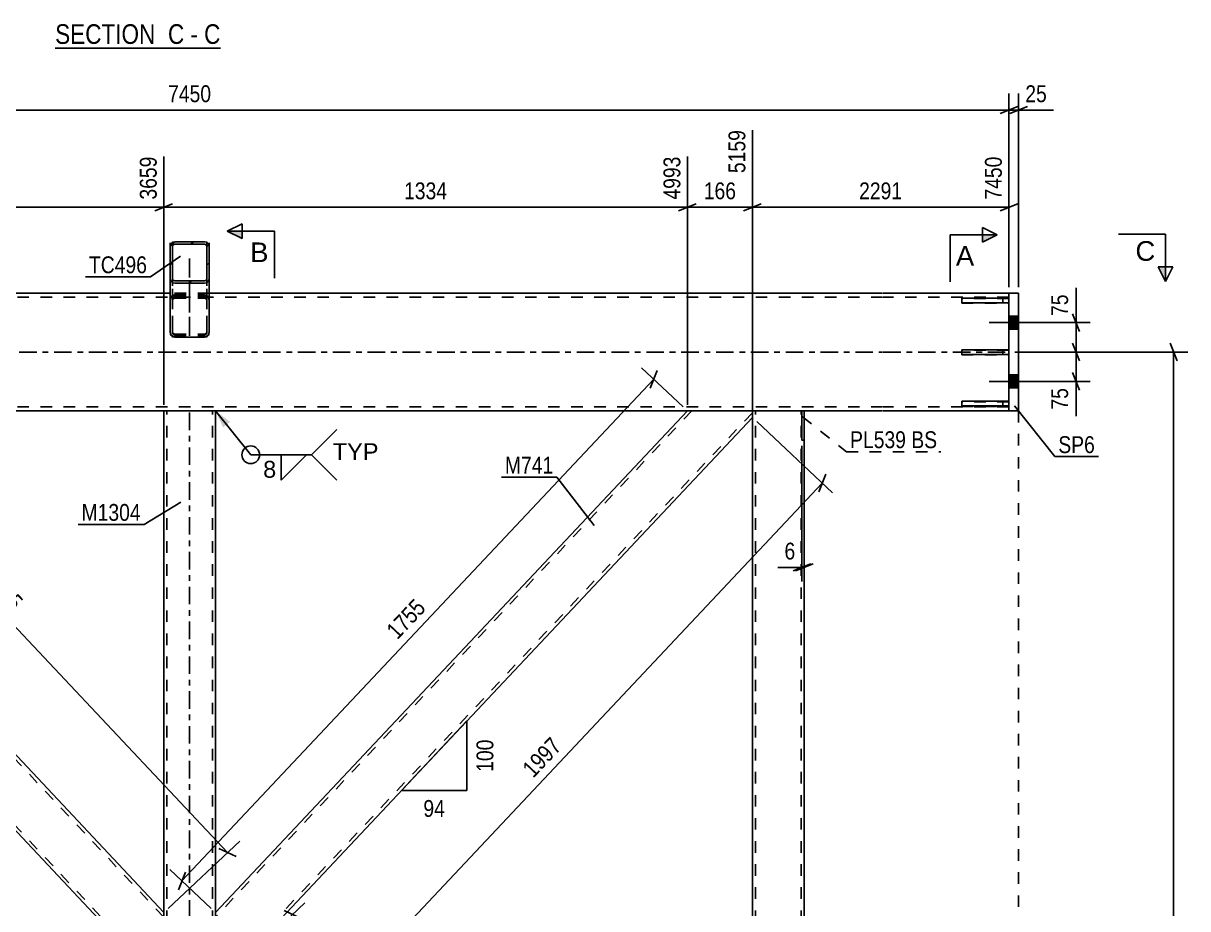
# Model space of a CAD drawing. Header units: millimetres. Extents: x 0 to 841, y 0 to 594.
# Drawn here: x 153.2 to 351, y 295.8 to 446.3 of the extents above; entities that cross this region are included whole.
import ezdxf

# ---------------------------------------------------------------- set-up
doc = ezdxf.new("R2010")
doc.units = ezdxf.units.MM
doc.linetypes.add('DXK_LINE_DOT2', pattern=[3.9198, 1.9599, -1.9599])
doc.linetypes.add('DXK_LINE_DOT3', pattern=[5.9187, 2.979, -0.9799, 0.9799, -0.9799])
doc.styles.add('Arial', font='ARIAL.TTF', dxfattribs={"height": 0.2})
doc.styles.add('Arial Narrow', font='ARIALN.TTF', dxfattribs={"height": 0.2})

# ---------------------------------------------------------------- blocks, each defined once
blk = doc.blocks.new('Unknown-761543589-19 - 1733')
at = {"color": 6, "linetype": 'Continuous'}
blk.add_line((158.59, 442.02), (186.66, 442.02), dxfattribs=at)
at = {"color": 0, "linetype": 'Continuous'}
for points in [[(176.7, 442.77), (176.7, 446.27), (158.59, 446.27), (158.59, 442.77)], [(180.51, 442.77), (180.51, 446.27), (177.75, 446.27), (177.75, 442.77)], [(182.84, 442.77), (182.84, 446.27), (181.56, 446.27), (181.56, 442.77)], [(186.66, 442.77), (186.66, 446.27), (183.89, 446.27), (183.89, 442.77)]]:
    blk.add_wipeout(points, dxfattribs=at)
at = {"color": 7, "linetype": 'Continuous', "style": 'Arial Narrow'}
for s, p in [('SECTION ', (158.59, 442.77)), ('C', (177.75, 442.77)), ('C', (183.89, 442.77)), ('-', (181.56, 442.77))]:
    blk.add_text(s, height=3.34, dxfattribs=at).set_placement(p)
blk = doc.blocks.new('Part-761543589-2808 - 2735')
at = {"color": 2, "linetype": 'Continuous'}
for p, q in [((178.1, 400.42), (63.7, 400.42)), ((299.16, 400.42), (184.76, 400.42)), ((320.6, 400.42), (299.26, 400.42)), ((285.43, 380.42), (63.7, 380.42)), ((299.16, 380.42), (285.83, 380.42)), ((320.6, 380.42), (299.26, 380.42))]:
    blk.add_line(p, q, dxfattribs=at)
at = {"color": 7, "linetype": 'DXK_LINE_DOT2'}
for p, q in [((299.16, 399.76), (63.7, 399.76)), ((184.76, 400.42), (178.1, 400.42)), ((320.6, 399.76), (299.26, 399.76)), ((320.6, 380.42), (320.6, 400.42)), ((299.16, 381.09), (63.7, 381.09)), ((285.83, 380.42), (285.43, 380.42)), ((320.6, 381.09), (299.26, 381.09))]:
    blk.add_line(p, q, dxfattribs=at)
at = {"color": 7, "linetype": 'DXK_LINE_DOT3'}
for p, q in [((63.7, 390.42), (299.16, 390.42)), ((299.26, 390.42), (320.6, 390.42))]:
    blk.add_line(p, q, dxfattribs=at)
blk = doc.blocks.new('Bolt-761543589-2815 - 2735')
at = {"linetype": 'Continuous'}
for points in [[(320.6, 396.52), (320.6, 394.32), (322.26, 394.32), (322.26, 396.52)], [(320.6, 396.52), (320.6, 394.32), (322.26, 394.32), (322.26, 396.52)], [(320.6, 386.52), (320.6, 384.32), (322.26, 384.32), (322.26, 386.52)], [(320.6, 386.52), (320.6, 384.32), (322.26, 384.32), (322.26, 386.52)]]:
    blk.add_hatch(color=1, dxfattribs=at).paths.add_polyline_path(points)
at = {"color": 1, "linetype": 'Continuous'}
for p, q in [((322.26, 396.52), (320.6, 396.52)), ((322.26, 396.52), (320.6, 396.52)), ((325.2, 395.42), (317.26, 395.42)), ((325.2, 395.42), (317.26, 395.42)), ((322.26, 394.32), (320.6, 394.32)), ((322.26, 394.32), (320.6, 394.32)), ((322.26, 386.52), (320.6, 386.52)), ((322.26, 386.52), (320.6, 386.52)), ((325.2, 385.42), (317.26, 385.42)), ((325.2, 385.42), (317.26, 385.42)), ((322.26, 384.32), (320.6, 384.32)), ((322.26, 384.32), (320.6, 384.32))]:
    blk.add_line(p, q, dxfattribs=at)
blk = doc.blocks.new('Part-761543589-2855 - 2735')
at = {"color": 7, "linetype": 'DXK_LINE_DOT2'}
for p, q in [((285.83, 380.42), (277.03, 380.42)), ((277.03, 379.32), (277.03, 380.42)), ((277.56, 187.76), (277.56, 380.42)), ((285.3, 187.76), (285.3, 380.42)), ((285.83, 375.46), (285.83, 380.42)), ((285.83, 187.76), (285.83, 192.72)), ((277.03, 187.76), (277.03, 188.86)), ((285.83, 187.76), (277.03, 187.76))]:
    blk.add_line(p, q, dxfattribs=at)
at = {"color": 2, "linetype": 'Continuous'}
for p, q in [((277.03, 188.86), (277.03, 379.32)), ((285.83, 192.72), (285.83, 375.46))]:
    blk.add_line(p, q, dxfattribs=at)
blk = doc.blocks.new('Part-761543589-2780 - 2735')
at = {"color": 2, "linetype": 'Continuous'}
for p, q in [((320.6, 400.42), (320.6, 399.59)), ((322.26, 400.42), (320.6, 400.42)), ((322.26, 380.42), (322.26, 400.42)), ((320.6, 398.79), (320.6, 390.82)), ((320.6, 382.06), (320.6, 390.02)), ((320.6, 380.42), (320.6, 381.26)), ((320.6, 380.42), (322.26, 380.42))]:
    blk.add_line(p, q, dxfattribs=at)
at = {"color": 7, "linetype": 'DXK_LINE_DOT2'}
for p, q in [((320.6, 400.42), (320.6, 390.02)), ((320.6, 399.59), (320.6, 398.79)), ((320.6, 390.02), (320.6, 390.82)), ((320.6, 381.26), (320.6, 382.06))]:
    blk.add_line(p, q, dxfattribs=at)
blk = doc.blocks.new('Part-761543589-2842 - 2735')
at = {"color": 2, "linetype": 'Continuous'}
for p, q in [((85.83, 379.32), (85.83, 380.42)), ((177.03, 295.19), (96.87, 380.42)), ((85.83, 379.32), (175.39, 284.09)), ((177.03, 282.35), (177.03, 295.19))]:
    blk.add_line(p, q, dxfattribs=at)
at = {"color": 7, "linetype": 'DXK_LINE_DOT2'}
for p, q in [((96.87, 380.42), (85.83, 380.42)), ((177.03, 283.12), (85.83, 380.1)), ((177.03, 294.41), (96.14, 380.42)), ((177.03, 282.35), (175.39, 284.09)), ((177.03, 283.12), (177.03, 283.18))]:
    blk.add_line(p, q, dxfattribs=at)
blk = doc.blocks.new('Part-761543589-2790 - 2735')
at = {"color": 2, "linetype": 'Continuous'}
for p, q in [((177.03, 295.19), (177.03, 380.42)), ((185.83, 295.19), (185.83, 380.42)), ((177.03, 189.71), (177.03, 272.99)), ((185.83, 189.71), (185.83, 272.99))]:
    blk.add_line(p, q, dxfattribs=at)
at = {"color": 7, "linetype": 'DXK_LINE_DOT2'}
for p, q in [((185.83, 380.42), (177.03, 380.42)), ((177.56, 187.76), (177.56, 380.42)), ((185.3, 187.76), (185.3, 380.42)), ((177.03, 272.99), (177.03, 295.19)), ((185.83, 272.99), (185.83, 295.19)), ((177.03, 187.76), (177.03, 189.71)), ((185.83, 187.76), (185.83, 189.71)), ((185.83, 187.76), (177.03, 187.76))]:
    blk.add_line(p, q, dxfattribs=at)
at = {"color": 7, "linetype": 'DXK_LINE_DOT3'}
blk.add_line((181.43, 187.76), (181.43, 380.42), dxfattribs=at)
blk = doc.blocks.new('Part-761543589-2792 - 2735')
at = {"color": 2, "linetype": 'Continuous'}
for p, q in [((312.6, 390.82), (320.6, 390.82)), ((312.6, 390.02), (312.6, 390.82)), ((320.6, 390.02), (312.6, 390.02)), ((320.6, 390.82), (320.6, 390.02))]:
    blk.add_line(p, q, dxfattribs=at)
at = {"color": 7, "linetype": 'DXK_LINE_DOT2'}
blk.add_line((319.6, 390.02), (319.6, 390.82), dxfattribs=at)
blk = doc.blocks.new('Part-761543589-2793 - 2735')
at = {"color": 2, "linetype": 'Continuous'}
for p, q in [((320.6, 399.59), (312.6, 399.59)), ((312.6, 398.79), (312.6, 399.59)), ((320.6, 399.59), (320.6, 398.79)), ((320.6, 398.79), (312.6, 398.79))]:
    blk.add_line(p, q, dxfattribs=at)
at = {"color": 7, "linetype": 'DXK_LINE_DOT2'}
blk.add_line((319.6, 398.79), (319.6, 399.59), dxfattribs=at)
blk = doc.blocks.new('Part-761543589-2794 - 2735')
at = {"color": 2, "linetype": 'Continuous'}
for p, q in [((312.6, 382.06), (320.6, 382.06)), ((312.6, 381.26), (312.6, 382.06)), ((320.6, 382.06), (320.6, 381.26)), ((320.6, 381.26), (312.6, 381.26))]:
    blk.add_line(p, q, dxfattribs=at)
at = {"color": 7, "linetype": 'DXK_LINE_DOT2'}
blk.add_line((319.6, 381.26), (319.6, 382.06), dxfattribs=at)
blk = doc.blocks.new('Part-761543589-2795 - 2735')
at = {"color": 7, "linetype": 'DXK_LINE_DOT2'}
for p, q in [((320.6, 390.74), (312.6, 390.74)), ((312.6, 390.74), (312.6, 389.94)), ((312.6, 389.94), (320.6, 389.94)), ((319.6, 389.94), (319.6, 390.74)), ((320.6, 389.94), (320.6, 390.74))]:
    blk.add_line(p, q, dxfattribs=at)
blk = doc.blocks.new('Part-761543589-2796 - 2735')
at = {"color": 7, "linetype": 'DXK_LINE_DOT2'}
for p, q in [((320.6, 399.5), (312.6, 399.5)), ((312.6, 399.5), (312.6, 398.7)), ((312.6, 398.7), (320.6, 398.7)), ((319.6, 399.5), (319.6, 398.7)), ((320.6, 398.7), (320.6, 399.5))]:
    blk.add_line(p, q, dxfattribs=at)
blk = doc.blocks.new('Part-761543589-2797 - 2735')
at = {"color": 7, "linetype": 'DXK_LINE_DOT2'}
for p, q in [((320.6, 381.97), (312.6, 381.97)), ((312.6, 381.97), (312.6, 381.17)), ((319.6, 381.17), (319.6, 381.97)), ((320.6, 381.17), (320.6, 381.97)), ((312.6, 381.17), (320.6, 381.17))]:
    blk.add_line(p, q, dxfattribs=at)
blk = doc.blocks.new('Part-761543589-2912 - 2735')
at = {"color": 7, "linetype": 'DXK_LINE_DOT2'}
for p, q in [((285.43, 380.42), (285.83, 380.42)), ((285.43, 380.42), (285.43, 375.46)), ((285.83, 380.42), (285.83, 375.46)), ((285.43, 375.46), (285.83, 375.46))]:
    blk.add_line(p, q, dxfattribs=at)
blk = doc.blocks.new('Part-761543589-2860 - 2735')
at = {"linetype": 'Continuous'}
h = blk.add_hatch(dxfattribs=at)
h.set_pattern_fill('', scale=0.7, style=0, pattern_type=0)
h.set_pattern_definition([(45, (184.7024, 408.6395), (-1.57154, 1.57154), [])])
h.paths.add_polyline_path([(184.76, 408.32), (184.7, 408.64), (184.53, 408.91), (184.27, 409.1), (183.96, 409.16), (178.9, 409.16), (178.59, 409.1), (178.33, 408.91), (178.16, 408.64), (178.1, 408.32), (178.1, 402.96), (178.16, 402.63), (178.33, 402.36), (178.59, 402.18), (178.9, 402.11), (183.96, 402.11), (184.27, 402.18), (184.53, 402.36), (184.7, 402.63), (184.76, 402.96)])
h.paths.add_polyline_path([(184.33, 402.8), (184.25, 402.66), (184.12, 402.57), (183.96, 402.53), (178.9, 402.53), (178.74, 402.57), (178.61, 402.66), (178.53, 402.8), (178.5, 402.96), (178.5, 408.32), (178.53, 408.48), (178.61, 408.61), (178.74, 408.71), (178.9, 408.74), (183.96, 408.74), (184.12, 408.71), (184.25, 408.61), (184.33, 408.48), (184.36, 408.32), (184.36, 402.96)])
at = {"color": 2, "linetype": 'Continuous'}
for p, q in [((178.16, 408.64), (178.1, 408.32)), ((178.1, 402.96), (178.1, 408.32)), ((178.5, 408.32), (178.53, 408.48)), ((178.5, 402.96), (178.5, 408.32)), ((178.53, 408.48), (178.61, 408.61)), ((178.9, 409.16), (178.59, 409.1)), ((178.61, 408.61), (178.74, 408.71)), ((178.74, 408.71), (178.9, 408.74)), ((178.9, 409.16), (183.96, 409.16)), ((178.9, 408.74), (183.96, 408.74)), ((184.27, 409.1), (183.96, 409.16)), ((183.96, 408.74), (184.12, 408.71)), ((184.12, 408.71), (184.25, 408.61)), ((184.25, 408.61), (184.33, 408.48)), ((184.33, 408.48), (184.36, 408.32)), ((184.36, 402.96), (184.36, 408.32)), ((184.76, 408.32), (184.7, 408.64)), ((184.76, 402.96), (184.76, 408.32)), ((178.1, 402.96), (178.1, 393.78)), ((178.1, 402.96), (178.16, 402.63)), ((178.53, 402.8), (178.5, 402.96)), ((178.61, 402.66), (178.53, 402.8)), ((178.59, 402.18), (178.9, 402.11)), ((178.74, 402.57), (178.61, 402.66)), ((178.9, 402.53), (178.74, 402.57)), ((178.9, 402.53), (183.96, 402.53)), ((178.9, 402.11), (183.96, 402.11)), ((184.12, 402.57), (183.96, 402.53)), ((183.96, 402.11), (184.27, 402.18)), ((184.25, 402.66), (184.12, 402.57)), ((184.33, 402.8), (184.25, 402.66)), ((184.36, 402.96), (184.33, 402.8)), ((184.7, 402.63), (184.76, 402.96)), ((184.76, 402.96), (184.76, 393.78)), ((178.16, 393.45), (178.1, 393.78)), ((184.76, 393.78), (184.7, 393.45)), ((178.9, 392.93), (178.59, 393)), ((178.9, 392.93), (183.96, 392.93)), ((184.27, 393), (183.96, 392.93))]:
    blk.add_line(p, q, dxfattribs=at)
at = {"color": 7, "linetype": 'DXK_LINE_DOT2'}
for p, q in [((178.1, 408.32), (178.1, 402.96)), ((178.5, 408.32), (178.5, 393.78)), ((184.36, 408.32), (184.36, 393.78)), ((184.76, 408.32), (184.76, 402.96)), ((178.59, 399.92), (178.9, 399.98)), ((178.9, 399.98), (183.96, 399.98)), ((183.96, 399.98), (184.27, 399.92)), ((178.1, 399.14), (178.16, 399.46)), ((178.53, 399.3), (178.5, 399.14)), ((178.61, 399.43), (178.53, 399.3)), ((178.74, 399.53), (178.61, 399.43)), ((178.9, 399.56), (178.74, 399.53)), ((178.9, 399.56), (183.96, 399.56)), ((184.12, 399.53), (183.96, 399.56)), ((184.25, 399.43), (184.12, 399.53)), ((184.33, 399.3), (184.25, 399.43)), ((184.36, 399.14), (184.33, 399.3)), ((184.7, 399.46), (184.76, 399.14)), ((178.5, 393.78), (178.53, 393.62)), ((184.33, 393.62), (184.36, 393.78)), ((178.53, 393.62), (178.61, 393.48)), ((178.61, 393.48), (178.74, 393.39)), ((178.74, 393.39), (178.9, 393.35)), ((178.9, 393.35), (183.96, 393.35)), ((183.96, 393.35), (184.12, 393.39)), ((184.12, 393.39), (184.25, 393.48)), ((184.25, 393.48), (184.33, 393.62))]:
    blk.add_line(p, q, dxfattribs=at)
at = {"color": 7, "linetype": 'DXK_LINE_DOT3'}
blk.add_line((181.43, 393.2), (181.43, 405.64), dxfattribs=at)
at = {"color": 2, "linetype": 'Continuous'}
for centre, start, end in [((178.93, 408.35), 114.1351, 159.0717), ((183.93, 408.35), 20.9283, 65.8649), ((178.93, 402.93), 200.9283, 245.8649), ((183.93, 402.93), 294.1351, 339.0717), ((178.93, 393.75), 200.9283, 245.8649), ((183.93, 393.75), 294.1351, 339.0717)]:
    blk.add_arc(centre, 0.824, start, end, dxfattribs=at)
at = {"color": 7, "linetype": 'DXK_LINE_DOT2'}
for centre, start, end in [((178.93, 399.16), 114.1351, 159.0717), ((183.93, 399.16), 20.9283, 65.8649)]:
    blk.add_arc(centre, 0.824, start, end, dxfattribs=at)
blk = doc.blocks.new('Part-761543589-2869 - 2735')
at = {"color": 2, "linetype": 'Continuous'}
for p, q in [((178.1, 408.99), (178.1, 408.32)), ((184.76, 408.99), (184.76, 408.32))]:
    blk.add_line(p, q, dxfattribs=at)
at = {"color": 7, "linetype": 'DXK_LINE_DOT2'}
for p, q in [((178.1, 408.32), (178.1, 399.71)), ((178.5, 408.99), (178.5, 399.28)), ((184.36, 408.99), (184.36, 399.28)), ((184.76, 408.32), (184.76, 399.71)), ((178.1, 403.6), (178.1, 393.89)), ((178.5, 403.6), (178.5, 393.89)), ((184.36, 403.6), (184.36, 393.89)), ((184.76, 403.6), (184.76, 393.89)), ((178.1, 399.71), (178.1, 393.89)), ((178.16, 399.61), (178.15, 399.56)), ((178.53, 399.45), (178.61, 399.58)), ((178.74, 400.1), (178.59, 400.07)), ((178.61, 399.58), (178.74, 399.68)), ((178.9, 400.13), (178.74, 400.1)), ((178.74, 399.68), (178.9, 399.71)), ((178.9, 400.13), (183.96, 400.13)), ((178.9, 399.71), (183.96, 399.71)), ((184.27, 400.07), (183.96, 400.13)), ((183.96, 399.71), (184.12, 399.68)), ((184.12, 399.68), (184.25, 399.58)), ((184.25, 399.58), (184.33, 399.45)), ((184.71, 399.56), (184.7, 399.61)), ((184.76, 399.71), (184.76, 393.89)), ((178.15, 399.56), (178.1, 399.28)), ((178.5, 399.28), (178.53, 399.45)), ((178.5, 393.89), (178.5, 399.28)), ((184.33, 399.45), (184.36, 399.28)), ((184.36, 393.89), (184.36, 399.28)), ((184.76, 399.28), (184.71, 399.56)), ((178.1, 393.89), (178.16, 393.57)), ((178.53, 393.73), (178.5, 393.89)), ((178.61, 393.59), (178.53, 393.73)), ((184.33, 393.73), (184.25, 393.59)), ((184.36, 393.89), (184.33, 393.73)), ((184.7, 393.57), (184.76, 393.89)), ((178.59, 393.11), (178.9, 393.04)), ((178.74, 393.5), (178.61, 393.59)), ((178.9, 393.47), (178.74, 393.5)), ((178.9, 393.47), (183.96, 393.47)), ((178.9, 393.04), (183.96, 393.04)), ((184.12, 393.5), (183.96, 393.47)), ((183.96, 393.04), (184.27, 393.11)), ((184.25, 393.59), (184.12, 393.5))]:
    blk.add_line(p, q, dxfattribs=at)
at = {"color": 7, "linetype": 'DXK_LINE_DOT3'}
blk.add_line((181.43, 406.29), (181.43, 393.17), dxfattribs=at)
at = {"color": 7, "linetype": 'DXK_LINE_DOT2'}
for centre, start, end in [((178.93, 399.32), 114.3199, 159.2416), ((183.93, 399.32), 20.7584, 65.6801), ((178.93, 393.86), 200.7584, 245.6801), ((183.93, 393.86), 294.3199, 339.2416)]:
    blk.add_arc(centre, 0.827, start, end, dxfattribs=at)
blk = doc.blocks.new('Part-761543589-2887 - 2735')
at = {"color": 2, "linetype": 'Continuous'}
for p, q in [((265.99, 380.42), (185.83, 295.19)), ((277.03, 379.32), (277.03, 380.42)), ((277.03, 379.32), (187.47, 284.09)), ((185.83, 283.9), (185.83, 295.19)), ((185.83, 282.35), (185.83, 283.9))]:
    blk.add_line(p, q, dxfattribs=at)
at = {"color": 7, "linetype": 'DXK_LINE_DOT2'}
for p, q in [((266.72, 380.42), (185.83, 294.41)), ((277.03, 380.1), (185.83, 283.12)), ((277.03, 380.42), (265.99, 380.42)), ((187.47, 284.09), (185.83, 282.35)), ((185.83, 282.46), (185.83, 283.9)), ((185.83, 283.12), (185.83, 283.18))]:
    blk.add_line(p, q, dxfattribs=at)
blk = doc.blocks.new('Part-761543589-2907 - 2735')
at = {"color": 2, "linetype": 'Continuous'}
for p, q in [((285.83, 380.42), (285.43, 380.42)), ((285.43, 380.42), (285.43, 375.46)), ((285.83, 375.46), (285.83, 380.42)), ((285.43, 375.46), (285.83, 375.46))]:
    blk.add_line(p, q, dxfattribs=at)
blk = doc.blocks.new('Line-761543589-3551 - 2735')
at = {"color": 1, "linetype": 'DXK_LINE_DOT2'}
blk.add_line((322.26, 380.42), (322.26, 195.76), dxfattribs=at)
blk = doc.blocks.new('StraightDimension-761543589-3043 - 2735')
at = {"color": 7, "linetype": 'Continuous'}
for p, q in [((85.1, 378.64), (72.2, 366.5)), ((75.41, 367.46), (72.48, 368.83)), ((73.95, 368.15), (165.15, 271.17)), ((176.3, 281.66), (163.4, 269.53)), ((163.68, 271.85), (166.61, 270.49))]:
    blk.add_line(p, q, dxfattribs=at)
at = {"color": 0}
blk.add_wipeout([(123.01, 317.07), (126.07, 319.95), (120.24, 326.15), (117.18, 323.27)], dxfattribs=at)
at = {"color": 3, "style": 'Arial Narrow'}
blk.add_text('1997', height=2.863, rotation=-46.7591, dxfattribs=at).set_placement((118.02, 323.25))
blk = doc.blocks.new('StraightDimension-761543589-3076 - 2735')
at = {"color": 7, "linetype": 'Continuous'}
for p, q in [((265.26, 381.11), (258.2, 387.74)), ((180.12, 300.56), (260.28, 385.79)), ((259.69, 384.28), (260.87, 387.29)), ((185.1, 295.88), (178.05, 302.51)), ((180.72, 302.06), (179.53, 299.05))]:
    blk.add_line(p, q, dxfattribs=at)
at = {"color": 0}
blk.add_wipeout([(222.57, 346.79), (219.51, 349.66), (213.68, 343.46), (216.74, 340.59)], dxfattribs=at)
at = {"color": 3, "style": 'Arial Narrow'}
blk.add_text('1755', height=2.863, rotation=46.7591, dxfattribs=at).set_placement((216.71, 341.43))
blk = doc.blocks.new('StraightDimension-761543589-8429 - 2735')
at = {"color": 7, "linetype": 'Continuous'}
for p, q in [((285.43, 374.46), (285.43, 351.42)), ((285.83, 374.46), (285.83, 351.42)), ((283.93, 353.22), (286.93, 354.42)), ((287.33, 354.42), (284.33, 353.22)), ((285.43, 353.82), (285.83, 353.82))]:
    blk.add_line(p, q, dxfattribs=at)
at = {"color": 0}
blk.add_wipeout([(284.91, 354.57), (284.91, 358.77), (281.88, 358.77), (281.88, 354.57)], dxfattribs=at)
at = {"color": 7, "linetype": 'Continuous'}
blk.add_line((285.43, 353.82), (281.35, 353.82), dxfattribs=at)
blk.add_line((285.43, 353.82), (281.35, 353.82), dxfattribs=at)
at = {"color": 3, "style": 'Arial Narrow'}
blk.add_text('6', height=2.86, dxfattribs=at).set_placement((282.48, 355.17))
blk = doc.blocks.new('StraightDimension-761543589-3097 - 2735')
at = {"color": 7, "linetype": 'Continuous'}
for p, q in [((277.76, 378.64), (290.65, 366.52)), ((197.7, 271.18), (288.9, 368.16)), ((288.31, 366.66), (289.49, 369.66)), ((186.56, 281.66), (199.45, 269.54)), ((198.29, 272.69), (197.11, 269.68))]:
    blk.add_line(p, q, dxfattribs=at)
at = {"color": 0}
blk.add_wipeout([(245.67, 323.29), (242.61, 326.16), (236.78, 319.96), (239.84, 317.09)], dxfattribs=at)
at = {"color": 3, "style": 'Arial Narrow'}
blk.add_text('1997', height=2.863, rotation=46.7591, dxfattribs=at).set_placement((239.81, 317.93))
blk = doc.blocks.new('StraightDimension-761543589-3112 - 2735')
at = {"color": 7, "linetype": 'Continuous'}
for p, q in [((188.2, 284.77), (201.01, 296.83)), ((200.4, 294.19), (197.47, 295.55)), ((198.94, 294.87), (288.5, 199.64)), ((277.76, 189.54), (290.57, 201.59)), ((287.03, 200.32), (289.96, 198.96))]:
    blk.add_line(p, q, dxfattribs=at)
at = {"color": 0}
blk.add_wipeout([(247.18, 244.67), (250.24, 247.55), (244.41, 253.75), (241.35, 250.87)], dxfattribs=at)
at = {"color": 3, "style": 'Arial Narrow'}
blk.add_text('1961', height=2.863, rotation=-46.7591, dxfattribs=at).set_placement((242.2, 250.85))
blk = doc.blocks.new('StraightDimension-761543589-3130 - 2735')
at = {"color": 7, "linetype": 'Continuous'}
for p, q in [((97.6, 381.11), (109.77, 392.55)), ((109.16, 389.92), (106.23, 391.28)), ((107.7, 390.6), (187.85, 305.37)), ((177.76, 295.88), (189.93, 307.32)), ((186.39, 306.05), (189.32, 304.69))]:
    blk.add_line(p, q, dxfattribs=at)
at = {"color": 0}
blk.add_wipeout([(151.24, 345.4), (154.3, 348.28), (148.47, 354.48), (145.41, 351.6)], dxfattribs=at)
at = {"color": 3, "style": 'Arial Narrow'}
blk.add_text('1755', height=2.863, rotation=-46.7591, dxfattribs=at).set_placement((146.25, 351.57))
blk = doc.blocks.new('StraightDimension-761543589-3168 - 2735')
at = {"color": 7, "linetype": 'Continuous'}
for p, q in [((349.18, 388.92), (347.98, 391.92)), ((321.6, 390.42), (350.98, 390.42)), ((348.58, 177.71), (348.58, 390.42)), ((347.98, 179.21), (349.18, 176.21)), ((321.6, 177.71), (350.98, 177.71))]:
    blk.add_line(p, q, dxfattribs=at)
at = {"color": 0}
blk.add_wipeout([(347.83, 288.32), (343.63, 288.32), (343.63, 279.81), (347.83, 279.81)], dxfattribs=at)
at = {"color": 3, "style": 'Arial Narrow'}
blk.add_text('3191', height=2.863, rotation=90.0002, dxfattribs=at).set_placement((347.23, 280.41))
blk = doc.blocks.new('StraightDimension-761543589-3302 - 2735')
at = {"color": 7, "linetype": 'Continuous'}
for p, q in [((331.41, 391.92), (332.61, 388.92)), ((321.6, 390.42), (334.41, 390.42)), ((332.01, 385.42), (332.01, 390.42)), ((332.61, 383.92), (331.41, 386.92)), ((323.26, 385.42), (334.41, 385.42))]:
    blk.add_line(p, q, dxfattribs=at)
at = {"color": 0}
blk.add_wipeout([(331.26, 384.9), (327.06, 384.9), (327.06, 380.04), (331.26, 380.04)], dxfattribs=at)
at = {"color": 7, "linetype": 'Continuous'}
blk.add_line((332.01, 385.42), (332.01, 379.52), dxfattribs=at)
blk.add_line((332.01, 385.42), (332.01, 379.52), dxfattribs=at)
at = {"color": 3, "style": 'Arial Narrow'}
blk.add_text('75', height=2.863, rotation=90.0002, dxfattribs=at).set_placement((330.66, 380.64))
blk = doc.blocks.new('StraightDimension-761543589-3315 - 2735')
at = {"color": 7, "linetype": 'Continuous'}
for p, q in [((331.41, 396.92), (332.61, 393.92)), ((323.26, 395.42), (334.41, 395.42)), ((332.01, 390.42), (332.01, 395.42)), ((332.61, 388.92), (331.41, 391.92)), ((321.6, 390.42), (334.41, 390.42))]:
    blk.add_line(p, q, dxfattribs=at)
at = {"color": 0}
blk.add_wipeout([(331.26, 400.8), (327.06, 400.8), (327.06, 395.95), (331.26, 395.95)], dxfattribs=at)
at = {"color": 7, "linetype": 'Continuous'}
blk.add_line((332.01, 395.42), (332.01, 401.33), dxfattribs=at)
blk.add_line((332.01, 395.42), (332.01, 401.33), dxfattribs=at)
at = {"color": 3, "style": 'Arial Narrow'}
blk.add_text('75', height=2.863, rotation=90.0002, dxfattribs=at).set_placement((330.66, 396.55))
blk = doc.blocks.new('StraightDimension-761543589-3414 - 2735')
at = {"color": 7, "linetype": 'Continuous'}
for p, q in [((320.6, 401.42), (320.6, 434.37)), ((42.26, 431.52), (320.6, 431.52)), ((319.1, 430.92), (322.1, 432.12))]:
    blk.add_line(p, q, dxfattribs=at)
at = {"color": 0}
blk.add_wipeout([(185.69, 432.27), (185.69, 436.47), (177.17, 436.47), (177.17, 432.27)], dxfattribs=at)
at = {"color": 3, "style": 'Arial Narrow'}
blk.add_text('7450', height=2.863, dxfattribs=at).set_placement((177.77, 432.87))
blk = doc.blocks.new('StraightDimension-761543589-3418 - 2735')
at = {"color": 7, "linetype": 'Continuous'}
for p, q in [((320.6, 401.42), (320.6, 434.37)), ((322.26, 401.42), (322.26, 434.37)), ((319.1, 430.92), (322.1, 432.12)), ((320.6, 431.52), (322.26, 431.52)), ((323.76, 432.12), (320.76, 430.92))]:
    blk.add_line(p, q, dxfattribs=at)
at = {"color": 0}
blk.add_wipeout([(327.64, 432.27), (327.64, 436.47), (322.79, 436.47), (322.79, 432.27)], dxfattribs=at)
at = {"color": 7, "linetype": 'Continuous'}
blk.add_line((322.26, 431.52), (328.17, 431.52), dxfattribs=at)
blk.add_line((322.26, 431.52), (328.17, 431.52), dxfattribs=at)
at = {"color": 3, "style": 'Arial Narrow'}
blk.add_text('25', height=2.863, dxfattribs=at).set_placement((323.39, 432.87))
blk = doc.blocks.new('StraightDimension-761543589-8109 - 2735')
at = {"color": 7, "linetype": 'Continuous'}
for p, q in [((277.03, 380.32), (277.03, 428.13)), ((320.6, 401.42), (320.6, 423.63)), ((278.53, 415.62), (275.53, 414.42)), ((319.1, 414.42), (322.1, 415.62)), ((277.03, 415.02), (320.6, 415.02))]:
    blk.add_line(p, q, dxfattribs=at)
at = {"color": 0, "linetype": 'Continuous'}
blk.add_wipeout([(320, 424.23), (315.8, 424.23), (315.8, 415.72), (320, 415.72)], dxfattribs=at)
at = {"color": 0}
blk.add_wipeout([(303.07, 415.77), (303.07, 419.97), (294.56, 419.97), (294.56, 415.77)], dxfattribs=at)
at = {"color": 3, "linetype": 'Continuous', "style": 'Arial Narrow'}
blk.add_text('7450', height=2.863, rotation=90.0002, dxfattribs=at).set_placement((319.4, 416.32))
at = {"color": 3, "style": 'Arial Narrow'}
blk.add_text('2291', height=2.863, dxfattribs=at).set_placement((295.16, 416.37))
blk = doc.blocks.new('StraightDimension-761543589-8110 - 2735')
at = {"color": 7, "linetype": 'Continuous'}
for p, q in [((277.03, 380.32), (277.03, 428.13)), ((265.99, 381.42), (265.99, 423.63)), ((264.49, 414.42), (267.49, 415.62)), ((278.53, 415.62), (275.53, 414.42)), ((265.99, 415.02), (277.03, 415.02))]:
    blk.add_line(p, q, dxfattribs=at)
at = {"color": 0}
blk.add_wipeout([(274.85, 415.77), (274.85, 419.97), (268.17, 419.97), (268.17, 415.77)], dxfattribs=at)
at = {"color": 0, "linetype": 'Continuous'}
blk.add_wipeout([(276.43, 428.73), (272.23, 428.73), (272.23, 420.22), (276.43, 420.22)], dxfattribs=at)
at = {"color": 3, "linetype": 'Continuous', "style": 'Arial Narrow'}
blk.add_text('5159', height=2.863, rotation=90.0002, dxfattribs=at).set_placement((275.83, 420.82))
at = {"color": 3, "style": 'Arial Narrow'}
blk.add_text('166', height=2.863, dxfattribs=at).set_placement((268.77, 416.37))
blk = doc.blocks.new('StraightDimension-761543589-8111 - 2735')
at = {"color": 7, "linetype": 'Continuous'}
for p, q in [((177.03, 381.42), (177.03, 423.63)), ((265.99, 381.42), (265.99, 423.63)), ((178.53, 415.62), (175.53, 414.42)), ((264.49, 414.42), (267.49, 415.62)), ((177.03, 415.02), (265.99, 415.02))]:
    blk.add_line(p, q, dxfattribs=at)
at = {"color": 0, "linetype": 'Continuous'}
blk.add_wipeout([(265.39, 424.23), (261.19, 424.23), (261.19, 415.72), (265.39, 415.72)], dxfattribs=at)
at = {"color": 0}
blk.add_wipeout([(225.76, 415.77), (225.76, 419.97), (217.25, 419.97), (217.25, 415.77)], dxfattribs=at)
at = {"color": 3, "linetype": 'Continuous', "style": 'Arial Narrow'}
blk.add_text('4993', height=2.863, rotation=90.0002, dxfattribs=at).set_placement((264.79, 416.32))
at = {"color": 3, "style": 'Arial Narrow'}
blk.add_text('1334', height=2.863, dxfattribs=at).set_placement((217.85, 416.37))
blk = doc.blocks.new('StraightDimension-761543589-8112 - 2735')
at = {"color": 7, "linetype": 'Continuous'}
for p, q in [((85.83, 380.32), (85.83, 428.13)), ((177.03, 381.42), (177.03, 423.63)), ((87.33, 415.62), (84.33, 414.42)), ((175.53, 414.42), (178.53, 415.62)), ((85.83, 415.02), (177.03, 415.02))]:
    blk.add_line(p, q, dxfattribs=at)
at = {"color": 0, "linetype": 'Continuous'}
blk.add_wipeout([(176.43, 424.23), (172.23, 424.23), (172.23, 415.72), (176.43, 415.72)], dxfattribs=at)
at = {"color": 0}
blk.add_wipeout([(135.69, 415.77), (135.69, 419.97), (127.17, 419.97), (127.17, 415.77)], dxfattribs=at)
at = {"color": 3, "linetype": 'Continuous', "style": 'Arial Narrow'}
blk.add_text('3659', height=2.863, rotation=90.0002, dxfattribs=at).set_placement((175.83, 416.32))
at = {"color": 3, "style": 'Arial Narrow'}
blk.add_text('1368', height=2.863, dxfattribs=at).set_placement((127.77, 416.37))
blk = doc.blocks.new('AngleDimension-761543589-10970 - 2735')
at = {"color": 7, "linetype": 'Continuous'}
for p, q in [((228.52, 327.74), (217.42, 315.94)), ((228.52, 327.74), (228.52, 315.94)), ((220.61, 319.33), (217.42, 315.94)), ((228.52, 315.94), (217.42, 315.94))]:
    blk.add_line(p, q, dxfattribs=at)
at = {"color": 0}
for points in [[(233.62, 325.18), (229.42, 325.18), (229.42, 318.5), (233.62, 318.5)], [(225.4, 310.84), (225.4, 315.04), (220.54, 315.04), (220.54, 310.84)]]:
    blk.add_wipeout(points, dxfattribs=at)
at = {"color": 3, "style": 'Arial Narrow'}
blk.add_text('100', height=2.863, rotation=90.0002, dxfattribs=at).set_placement((233.02, 319.1))
blk.add_text('94', height=2.863, dxfattribs=at).set_placement((221.14, 311.44))
blk = doc.blocks.new('Mark-761543589-2776 - 2735')
at = {"color": 0}
blk.add_wipeout([(335.21, 373.25), (335.21, 376.25), (329, 376.25), (329, 373.25)], dxfattribs=at)
blk.add_wipeout([(335.21, 373.25), (335.21, 376.25), (329, 376.25), (329, 373.25)], dxfattribs=at)
at = {"color": 30, "linetype": 'Continuous'}
for p, q in [((321.53, 381.27), (328.4, 372.65)), ((328.4, 372.65), (335.81, 372.65))]:
    blk.add_line(p, q, dxfattribs=at)
at = {"color": 3, "style": 'Arial Narrow'}
blk.add_text('SP6', height=2.863, dxfattribs=at).set_placement((329, 373.25))
blk = doc.blocks.new('Mark-761543589-2786 - 2735')
at = {"color": 0}
blk.add_wipeout([(173.12, 361.74), (173.12, 364.74), (163.07, 364.74), (163.07, 361.74)], dxfattribs=at)
blk.add_wipeout([(173.12, 361.74), (173.12, 364.74), (163.07, 364.74), (163.07, 361.74)], dxfattribs=at)
at = {"color": 30, "linetype": 'Continuous'}
for p in [(179.96, 364.89), (162.47, 361.14)]:
    blk.add_line(p, (173.72, 361.14), dxfattribs=at)
at = {"color": 3, "style": 'Arial Narrow'}
blk.add_text('M1304', height=2.863, dxfattribs=at).set_placement((163.07, 361.74))
blk = doc.blocks.new('Mark-761543589-2856 - 2735')
at = {"color": 0}
blk.add_wipeout([(174.19, 403.81), (174.19, 406.81), (164.33, 406.81), (164.33, 403.81)], dxfattribs=at)
blk.add_wipeout([(174.19, 403.81), (174.19, 406.81), (164.33, 406.81), (164.33, 403.81)], dxfattribs=at)
at = {"color": 30, "linetype": 'Continuous'}
for p in [(179.9, 406.69), (163.73, 403.21)]:
    blk.add_line(p, (174.79, 403.21), dxfattribs=at)
at = {"color": 3, "style": 'Arial Narrow'}
blk.add_text('TC496', height=2.863, dxfattribs=at).set_placement((164.33, 403.81))
blk = doc.blocks.new('Mark-761543589-2883 - 2735')
at = {"color": 0}
blk.add_wipeout([(243.22, 369.76), (243.22, 372.76), (234.99, 372.76), (234.99, 369.76)], dxfattribs=at)
blk.add_wipeout([(243.22, 369.76), (243.22, 372.76), (234.99, 372.76), (234.99, 369.76)], dxfattribs=at)
at = {"color": 30, "linetype": 'Continuous'}
for p in [(234.39, 369.16), (250.17, 360.97)]:
    blk.add_line(p, (243.82, 369.16), dxfattribs=at)
at = {"color": 3, "style": 'Arial Narrow'}
blk.add_text('M741', height=2.863, dxfattribs=at).set_placement((234.99, 369.76))
blk = doc.blocks.new('SectionMark-761543589-3510 - 2735')
at = {"linetype": 'Continuous'}
blk.add_hatch(color=6, dxfattribs=at).paths.add_polyline_path([(345.97, 404.92), (347.22, 404.92), (347.22, 402.42)])
at = {"color": 6, "linetype": 'Continuous'}
for p, q in [((347.22, 410.42), (339.22, 410.42)), ((347.22, 410.42), (347.22, 402.42)), ((345.97, 404.92), (348.47, 404.92)), ((347.22, 402.42), (345.97, 404.92)), ((348.47, 404.92), (347.22, 402.42))]:
    blk.add_line(p, q, dxfattribs=at)
at = {"color": 0, "linetype": 'Continuous'}
blk.add_wipeout([(345.47, 405.92), (345.47, 409.42), (342.1, 409.42), (342.1, 405.92)], dxfattribs=at)
at = {"color": 3, "linetype": 'Continuous', "style": 'Arial'}
blk.add_text('C', height=3.34, dxfattribs=at).set_placement((342.1, 405.92))
blk = doc.blocks.new('SectionMark-761543589-3512 - 2735')
at = {"linetype": 'Continuous'}
for points in [[(190.33, 410.94), (190.33, 409.69), (187.83, 410.94)], [(190.33, 131.19), (190.33, 129.94), (187.83, 129.94)]]:
    blk.add_hatch(color=6, dxfattribs=at).paths.add_polyline_path(points)
at = {"color": 6, "linetype": 'Continuous'}
for p, q in [((187.83, 410.94), (190.33, 412.19)), ((190.33, 409.69), (190.33, 412.19)), ((195.83, 410.94), (187.83, 410.94)), ((187.83, 410.94), (190.33, 409.69)), ((195.83, 410.94), (195.83, 402.94)), ((195.83, 129.94), (195.83, 137.94)), ((187.83, 129.94), (190.33, 131.19)), ((190.33, 131.19), (190.33, 128.69)), ((195.83, 129.94), (187.83, 129.94)), ((190.33, 128.69), (187.83, 129.94))]:
    blk.add_line(p, q, dxfattribs=at)
at = {"color": 0, "linetype": 'Continuous'}
for points in [[(194.83, 405.69), (194.83, 409.19), (191.72, 409.19), (191.72, 405.69)], [(194.83, 131.69), (194.83, 135.19), (191.72, 135.19), (191.72, 131.69)]]:
    blk.add_wipeout(points, dxfattribs=at)
at = {"color": 3, "linetype": 'Continuous', "style": 'Arial'}
for p in [(191.72, 405.69), (191.72, 131.69)]:
    blk.add_text('B', height=3.34, dxfattribs=at).set_placement(p)
blk = doc.blocks.new('SectionMark-761543589-3514 - 2735')
at = {"linetype": 'Continuous'}
for points in [[(316.1, 409.09), (316.1, 410.34), (318.6, 410.34)], [(316.1, 130.81), (316.1, 132.06), (318.6, 130.81)]]:
    blk.add_hatch(color=6, dxfattribs=at).paths.add_polyline_path(points)
at = {"color": 6, "linetype": 'Continuous'}
for p, q in [((316.1, 409.09), (316.1, 411.59)), ((316.1, 411.59), (318.6, 410.34)), ((310.6, 410.34), (310.6, 402.34)), ((310.6, 410.34), (318.6, 410.34)), ((318.6, 410.34), (316.1, 409.09)), ((310.6, 130.81), (310.6, 138.81)), ((310.6, 130.81), (318.6, 130.81)), ((318.6, 130.81), (316.1, 132.06)), ((316.1, 132.06), (316.1, 129.56)), ((318.6, 130.81), (316.1, 129.56))]:
    blk.add_line(p, q, dxfattribs=at)
at = {"color": 0, "linetype": 'Continuous'}
for points in [[(314.71, 405.09), (314.71, 408.59), (311.6, 408.59), (311.6, 405.09)], [(314.71, 132.56), (314.71, 136.06), (311.6, 136.06), (311.6, 132.56)]]:
    blk.add_wipeout(points, dxfattribs=at)
at = {"color": 3, "linetype": 'Continuous', "style": 'Arial'}
for p in [(311.6, 405.09), (311.6, 132.56)]:
    blk.add_text('A', height=3.34, dxfattribs=at).set_placement(p)
blk = doc.blocks.new('WeldMark-761543589-3534 - 2735')
at = {"linetype": 'Continuous'}
blk.add_hatch(color=30, dxfattribs=at).paths.add_polyline_path([(187.12, 377.61), (185.83, 380.42), (188.29, 378.55)])
at = {"color": 30, "linetype": 'Continuous'}
blk.add_line((185.83, 380.42), (191.81, 372.96), dxfattribs=at)
at = {"color": 3, "linetype": 'Continuous'}
for q in [(206.42, 377.24), (206.42, 368.67)]:
    blk.add_line((202.13, 372.96), q, dxfattribs=at)
blk.add_arc((191.81, 372.96), 1.5, 90, 270, dxfattribs=at)
at = {"color": 0}
blk.add_wipeout([(196.33, 368.86), (196.33, 372.26), (193.71, 372.26), (193.71, 368.86)], dxfattribs=at)
at = {"color": 30, "linetype": 'Continuous'}
blk.add_line((191.81, 372.96), (202.13, 372.96), dxfattribs=at)
at = {"color": 3, "linetype": 'Continuous'}
for p, q in [((196.99, 372.96), (201.28, 372.96)), ((201.28, 372.96), (196.99, 368.67)), ((196.99, 368.67), (196.99, 372.96))]:
    blk.add_line(p, q, dxfattribs=at)
blk.add_arc((191.81, 372.96), 1.5, 270, 90, dxfattribs=at)
at = {"color": 3, "style": 'Arial'}
blk.add_text('8', height=2.87, dxfattribs=at).set_placement((193.91, 369.06))
at = {"color": 0, "linetype": 'Continuous'}
blk.add_wipeout([(213.51, 372.06), (213.51, 375.06), (205.73, 375.06), (205.73, 372.06)], dxfattribs=at)
blk.add_wipeout([(213.51, 372.06), (213.51, 375.06), (205.73, 375.06), (205.73, 372.06)], dxfattribs=at)
at = {"color": 3, "linetype": 'Continuous', "style": 'Arial'}
blk.add_text('TYP', height=2.865, dxfattribs=at).set_placement((205.73, 372.06))
blk = doc.blocks.new('MarkSet-761543589-8405 - 2735')
at = {"color": 0}
blk.add_wipeout([(303.13, 374.09), (303.13, 377.09), (293.63, 377.09), (293.63, 374.09)], dxfattribs=at)
blk.add_wipeout([(303.13, 374.09), (303.13, 377.09), (293.63, 377.09), (293.63, 374.09)], dxfattribs=at)
at = {"color": 30, "linetype": 'DXK_LINE_DOT2'}
blk.add_line((285.53, 379.41), (293.03, 373.49), dxfattribs=at)
at = {"color": 3, "style": 'Arial Narrow'}
blk.add_text('PL539', height=2.863, dxfattribs=at).set_placement((293.63, 374.09))
at = {"color": 0}
blk.add_wipeout([(308.42, 374.09), (308.42, 377.09), (304.03, 377.09), (304.03, 374.09)], dxfattribs=at)
blk.add_wipeout([(308.42, 374.09), (308.42, 377.09), (304.03, 377.09), (304.03, 374.09)], dxfattribs=at)
at = {"color": 30, "linetype": 'DXK_LINE_DOT2'}
blk.add_line((293.03, 373.49), (309.02, 373.49), dxfattribs=at)
at = {"color": 3, "style": 'Arial Narrow'}
blk.add_text('BS', height=2.863, dxfattribs=at).set_placement((304.03, 374.09))

msp = doc.modelspace()

# ---------------------------------------------------------------- block references
for name in ['Unknown-761543589-19 - 1733', 'Part-761543589-2860 - 2735', 'Part-761543589-2869 - 2735', 'Part-761543589-2808 - 2735', 'Part-761543589-2793 - 2735', 'Part-761543589-2780 - 2735', 'Part-761543589-2796 - 2735', 'Bolt-761543589-2815 - 2735', 'Part-761543589-2792 - 2735', 'Part-761543589-2795 - 2735', 'Part-761543589-2794 - 2735', 'Part-761543589-2797 - 2735', 'Part-761543589-2842 - 2735', 'Part-761543589-2790 - 2735', 'Part-761543589-2887 - 2735', 'Part-761543589-2855 - 2735', 'Part-761543589-2912 - 2735', 'Part-761543589-2907 - 2735', 'Line-761543589-3551 - 2735']:
    msp.add_blockref(name, (0, 0))

# ---------------------------------------------------------------- next in the draw order: block references
for name in ['StraightDimension-761543589-3168 - 2735', 'StraightDimension-761543589-3076 - 2735', 'StraightDimension-761543589-3043 - 2735', 'StraightDimension-761543589-8429 - 2735']:
    msp.add_blockref(name, (0, 0))

# ---------------------------------------------------------------- next in the draw order: block references
for name in ['StraightDimension-761543589-3302 - 2735', 'StraightDimension-761543589-3097 - 2735']:
    msp.add_blockref(name, (0, 0))

# ---------------------------------------------------------------- next in the draw order: block references
for name in ['StraightDimension-761543589-3315 - 2735', 'Mark-761543589-2883 - 2735', 'AngleDimension-761543589-10970 - 2735', 'StraightDimension-761543589-3112 - 2735']:
    msp.add_blockref(name, (0, 0))

# ---------------------------------------------------------------- next in the draw order: block references
for name in ['StraightDimension-761543589-3414 - 2735', 'StraightDimension-761543589-3130 - 2735']:
    msp.add_blockref(name, (0, 0))

# ---------------------------------------------------------------- next in the draw order: block references
for name in ['StraightDimension-761543589-3418 - 2735', 'Mark-761543589-2786 - 2735']:
    msp.add_blockref(name, (0, 0))

# ---------------------------------------------------------------- next in the draw order: block references
msp.add_blockref('StraightDimension-761543589-8109 - 2735', (0, 0))

# ---------------------------------------------------------------- next in the draw order: block references
for name in ['StraightDimension-761543589-8110 - 2735', 'Mark-761543589-2776 - 2735', 'MarkSet-761543589-8405 - 2735']:
    msp.add_blockref(name, (0, 0))

# ---------------------------------------------------------------- next in the draw order: block references
msp.add_blockref('StraightDimension-761543589-8111 - 2735', (0, 0))

# ---------------------------------------------------------------- next in the draw order: block references
msp.add_blockref('StraightDimension-761543589-8112 - 2735', (0, 0))

# ---------------------------------------------------------------- next in the draw order: block references
msp.add_blockref('Mark-761543589-2856 - 2735', (0, 0))

# ---------------------------------------------------------------- next in the draw order: block references
msp.add_blockref('SectionMark-761543589-3510 - 2735', (0, 0))

# ---------------------------------------------------------------- next in the draw order: block references
for name in ['SectionMark-761543589-3512 - 2735', 'SectionMark-761543589-3514 - 2735']:
    msp.add_blockref(name, (0, 0))

# ---------------------------------------------------------------- next in the draw order: block references
msp.add_blockref('WeldMark-761543589-3534 - 2735', (0, 0))

doc.saveas('drawing.dxf')
